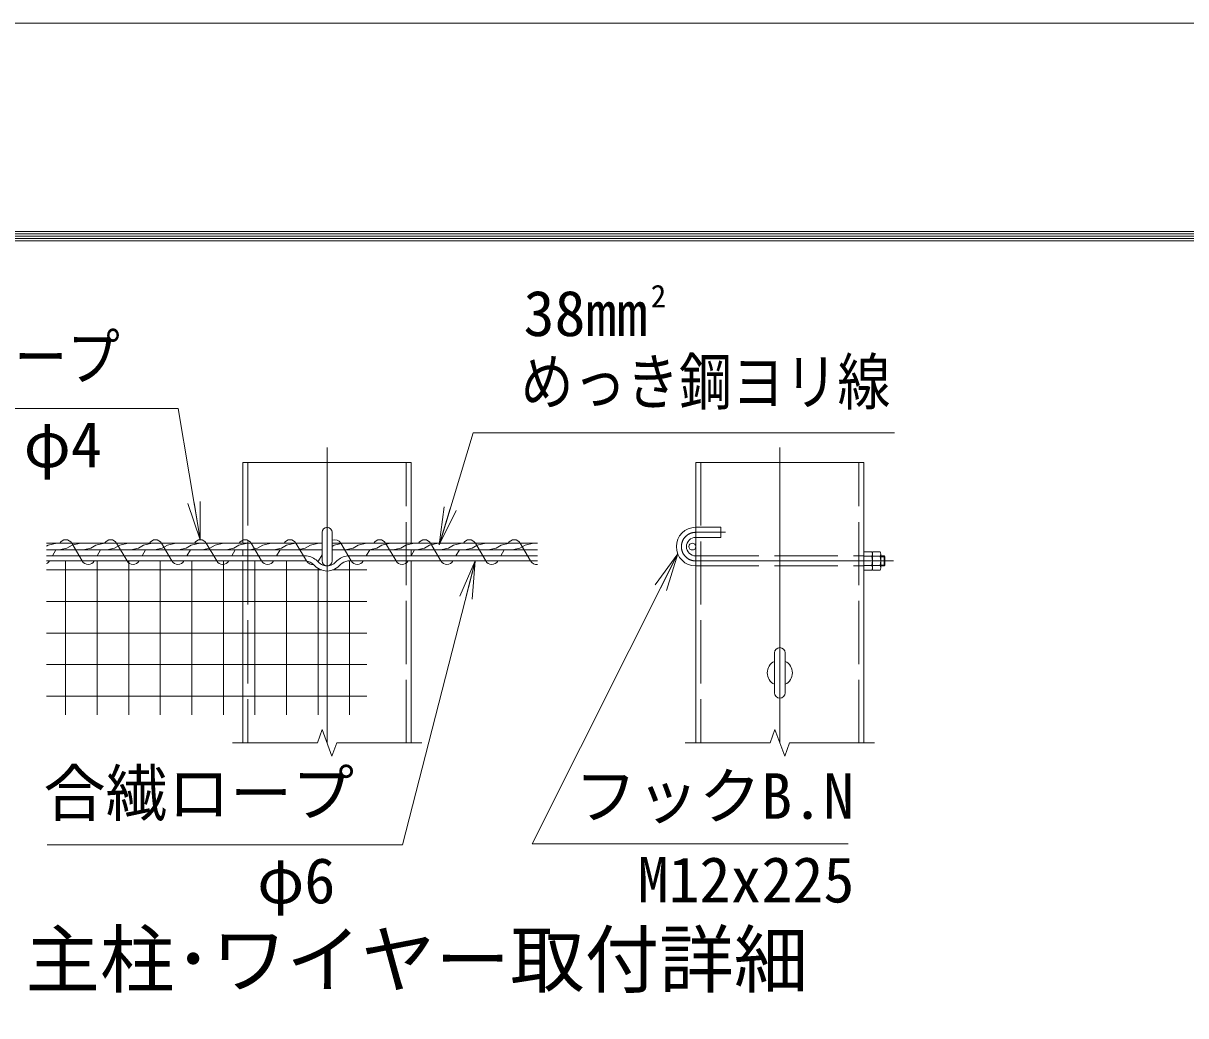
# Model space of a CAD drawing. Units: millimetres at full size; details may follow other scales. Extents: x -18900 to 18900, y -13365 to 13365.
# Drawn here: x 6210 to 11737, y 8647 to 13365 of the extents above; entities that cross this region are included whole.
import ezdxf
from ezdxf.enums import TextEntityAlignment as Align

# ---------------------------------------------------------------- set-up
doc = ezdxf.new("R2010")
doc.units = ezdxf.units.MM
doc.header["$LTSCALE"] = 50
doc.linetypes.add('DASHED', pattern=[7.5, 6, -1.5])
doc.linetypes.add('USER1', pattern=[50.8, 31.75, -6.35, 6.35, -6.35])
for name, color, linetype, lineweight in [('0-0_D-STR-TXT', 7, 'Continuous', 13), ('0-1_D-STR1', 1, 'Continuous', 18), ('0-2_D-BMK', 2, 'USER1', 13), ('0-3_D-STR3', 3, 'Continuous', 13), ('0-7_D-STR-DIM', 7, 'Continuous', 13), ('0-8_0', 7, 'Continuous', 18), ('0-A_D-TTL-TXT', 7, 'Continuous', 13), ('0-B_D-STR2', 7, 'Continuous', 13), ('0-C_D-TTL', 7, 'Continuous', 18)]:
    doc.layers.add(name, color=color, linetype=linetype, lineweight=lineweight)
doc.styles.add('ＭＳ ゴシック', font='')
doc.styles.get('ＭＳ ゴシック').set_extended_font_data('MS Gothic')

# ---------------------------------------------------------------- blocks, each defined once
blk = doc.blocks.new('_Open')
at = {"layer": '0-8_0'}
blk.add_line((-50, 8.33), (0, 0), dxfattribs=at)
blk.add_lwpolyline([(-50, -8.33), (0, 0), (-50, 0)], dxfattribs=at)

msp = doc.modelspace()

# ---------------------------------------------------------------- linework, layer by layer
at = {"layer": '0-0_D-STR-TXT'}
for points in [[(4928.11, 11533.01), (6946.99, 11533.01), (7051.37, 10911.66)], [(10353.06, 11418.14), (8349.03, 11418.14), (8188.55, 10887.63)], [(10132.55, 9464.14), (8628.77, 9464.14), (9320.9, 10840.61)], [(6322.99, 9459.95), (8012.94, 9459.95), (8358.79, 10806.99)]]:
    msp.add_lwpolyline(points, dxfattribs=at)
at = {"layer": '0-1_D-STR1', "linetype": 'DASHED'}
for p, q in [((7278.36, 11276.92), (7278.36, 9943.59)), ((8030.36, 9943.59), (8030.36, 11276.92)), ((9431.07, 11276.92), (9431.07, 9943.59)), ((10183.07, 9943.59), (10183.07, 11276.92))]:
    msp.add_line(p, q, dxfattribs=at)
at = {"layer": '0-1_D-STR1'}
for p, q in [((8054.36, 10892.92), (8054.36, 11276.92)), ((9407.07, 9943.59), (9407.07, 11276.92)), ((7254.36, 10860.92), (7254.36, 10832.92)), ((8054.36, 10832.92), (8054.36, 10860.92)), ((7254.36, 10808.92), (7254.36, 9943.59)), ((8054.36, 9943.59), (8054.36, 10808.92))]:
    msp.add_line(p, q, dxfattribs=at)
for points in [[(8054.36, 11276.92), (7254.36, 11276.92), (7254.36, 10892.92)], [(9407.07, 11276.92), (10207.07, 11276.92), (10207.07, 9943.59)]]:
    msp.add_lwpolyline(points, dxfattribs=at)
at = {"layer": '0-2_D-BMK'}
for p, q in [((7654.36, 9943.59), (7654.36, 11347.59)), ((9807.07, 9943.59), (9807.07, 11347.59)), ((9548.99, 10944.92), (9407.07, 10944.92)), ((9407.07, 10808.92), (10347.07, 10808.92))]:
    msp.add_line(p, q, dxfattribs=at)
msp.add_arc((9407.07, 10876.92), 68, 90, 270, dxfattribs=at)
at = {"layer": '0-3_D-STR3'}
for p, q in [((7630.36, 10944.92), (7630.36, 10808.92)), ((7678.36, 10944.92), (7678.36, 10808.92)), ((6321.02, 10892.92), (7630.36, 10892.92)), ((7678.36, 10892.92), (8654.36, 10892.92)), ((6321.02, 10860.92), (7630.36, 10860.92)), ((7678.36, 10860.92), (8654.36, 10860.92)), ((10207.07, 10852.72), (10207.07, 10765.12)), ((10207.07, 10852.72), (10243.87, 10852.72)), ((10247.07, 10852.72), (10247.07, 10765.12)), ((10247.07, 10852.72), (10283.87, 10852.72)), ((10247.07, 10843.39), (10247.07, 10774.46)), ((10287.07, 10843.39), (10287.07, 10774.46)), ((7557.21, 10832.92), (6321.02, 10832.92)), ((7555.53, 10808.92), (6321.02, 10808.92)), ((7751.51, 10832.92), (8654.36, 10832.92)), ((7753.18, 10808.92), (8654.36, 10808.92)), ((10207.07, 10830.82), (10243.87, 10830.82)), ((10207.07, 10787.02), (10243.87, 10787.02)), ((10247.07, 10830.82), (10283.87, 10830.82)), ((10247.07, 10787.02), (10283.87, 10787.02)), ((10287.07, 10832.92), (10303.29, 10832.92)), ((10287.07, 10829.14), (10307.07, 10829.14)), ((10287.07, 10784.92), (10303.29, 10784.92)), ((10307.07, 10829.14), (10303.29, 10832.92)), ((10303.29, 10832.92), (10303.29, 10784.92)), ((10307.07, 10829.14), (10307.07, 10788.71)), ((10207.07, 10765.12), (10243.87, 10765.12)), ((10247.07, 10765.12), (10283.87, 10765.12)), ((9782.07, 10181.92), (9782.07, 10371.92)), ((9832.07, 10181.92), (9832.07, 10371.92))]:
    msp.add_line(p, q, dxfattribs=at)
at = {"layer": '0-3_D-STR3', "linetype": 'DASHED'}
for p, q in [((9407.07, 10968.92), (9527.07, 10968.92)), ((9527.07, 10968.92), (9527.07, 10920.92)), ((9407.07, 10920.92), (9527.07, 10920.92)), ((9407.07, 10832.92), (10207.07, 10832.92)), ((9407.07, 10784.92), (10207.07, 10784.92))]:
    msp.add_line(p, q, dxfattribs=at)
at = {"layer": '0-3_D-STR3', "color": 4}
for p, q in [((6440.52, 10892.92), (6490.26, 10808.92)), ((6653.72, 10892.92), (6703.47, 10808.92)), ((6866.93, 10892.92), (6916.67, 10808.92)), ((7080.14, 10892.92), (7129.88, 10808.92)), ((7293.34, 10892.92), (7343.08, 10808.92)), ((7506.55, 10892.92), (7556.29, 10808.92)), ((7719.75, 10892.92), (7769.49, 10808.92)), ((7932.96, 10892.92), (7982.7, 10808.92)), ((8146.16, 10892.92), (8195.91, 10808.92)), ((8359.37, 10892.92), (8409.11, 10808.92)), ((8572.57, 10892.92), (8622.32, 10808.92)), ((6364.71, 10860.92), (6348.13, 10832.92)), ((6577.91, 10860.92), (6561.33, 10832.92)), ((6791.12, 10860.92), (6774.54, 10832.92)), ((7004.33, 10860.92), (6987.74, 10832.92)), ((7217.53, 10860.92), (7200.95, 10832.92)), ((7430.74, 10860.92), (7414.16, 10832.92)), ((7630.36, 10837.98), (7613.15, 10808.92)), ((7857.15, 10860.92), (7840.57, 10832.92)), ((8070.35, 10860.92), (8053.77, 10832.92)), ((8283.56, 10860.92), (8266.98, 10832.92)), ((8496.76, 10860.92), (8480.18, 10832.92))]:
    msp.add_line(p, q, dxfattribs=at)
at = {"layer": '0-3_D-STR3'}
for points in [[(6369.02, 10892.92), (6329.01, 10883.67), (6321.02, 10879.06)], [(6482.35, 10892.92), (6442.33, 10883.67), (6417.8, 10869.51), (6380.98, 10860.92)], [(6595.67, 10892.92), (6555.66, 10883.67), (6531.12, 10869.51), (6494.31, 10860.92)], [(6708.99, 10892.92), (6668.98, 10883.67), (6644.44, 10869.51), (6607.63, 10860.92)], [(6822.31, 10892.92), (6782.3, 10883.67), (6757.76, 10869.51), (6720.95, 10860.92)], [(6935.64, 10892.92), (6895.62, 10883.67), (6871.09, 10869.51), (6834.27, 10860.92)], [(7048.96, 10892.92), (7008.95, 10883.67), (6984.41, 10869.51), (6947.6, 10860.92)], [(7162.28, 10892.92), (7122.27, 10883.67), (7097.73, 10869.51), (7060.92, 10860.92)], [(7275.6, 10892.92), (7235.59, 10883.67), (7211.05, 10869.51), (7174.24, 10860.92)], [(7388.93, 10892.92), (7348.91, 10883.67), (7324.38, 10869.51), (7287.56, 10860.92)], [(7502.25, 10892.92), (7462.23, 10883.67), (7437.7, 10869.51), (7400.88, 10860.92)], [(7615.57, 10892.92), (7575.56, 10883.67), (7551.02, 10869.51), (7514.21, 10860.92)], [(7728.89, 10892.92), (7688.88, 10883.67), (7678.36, 10877.6)], [(7842.21, 10892.92), (7802.2, 10883.67), (7777.67, 10869.51), (7740.85, 10860.92)], [(7955.54, 10892.92), (7915.52, 10883.67), (7890.99, 10869.51), (7854.17, 10860.92)], [(8068.86, 10892.92), (8028.85, 10883.67), (8004.31, 10869.51), (7967.5, 10860.92)], [(8182.18, 10892.92), (8142.17, 10883.67), (8117.63, 10869.51), (8080.82, 10860.92)], [(8295.5, 10892.92), (8255.49, 10883.67), (8230.95, 10869.51), (8194.14, 10860.92)], [(8408.83, 10892.92), (8368.81, 10883.67), (8344.28, 10869.51), (8307.46, 10860.92)], [(8522.15, 10892.92), (8482.14, 10883.67), (8457.6, 10869.51), (8420.79, 10860.92)], [(8635.47, 10892.92), (8595.46, 10883.67), (8570.92, 10869.51), (8534.11, 10860.92)], [(10287.07, 10788.71), (10307.07, 10788.71), (10303.29, 10784.92)]]:
    msp.add_lwpolyline(points, dxfattribs=at)
msp.add_circle((9391.07, 10876.92), 16, dxfattribs=at)
for centre, radius, start, end in [((7654.36, 10944.92), 24, 0, 180), ((9407.07, 10876.92), 92, 90, 270), ((9407.07, 10876.92), 44, 90, 270), ((10227.15, 10841.77), 19.99, 326.78843, 33.21157), ((10267.15, 10841.77), 19.99, 326.78843, 33.21157), ((7545.78, 10745), 64.66, 47.06511, 81.32471), ((7545.78, 10745), 88.66, 46.13331, 82.59331), ((7659.32, 10852.97), 92.23, 220.94329, 266.91465), ((7659.32, 10852.97), 68.23, 220.2105, 265.8277), ((7584.72, 10824.64), 32.49, 323.06212, 331.06202), ((7654.36, 10808.92), 24, 180, 0), ((7649.39, 10852.97), 68.23, 274.1723, 319.7895), ((7649.39, 10852.97), 92.23, 273.08535, 318.90015), ((7762.94, 10745), 88.66, 97.40669, 133.86669), ((7762.94, 10745), 64.66, 98.67529, 132.93489), ((10170.54, 10808.92), 76.54, 343.37369, 16.62631), ((10227.15, 10776.07), 19.99, 326.78843, 33.21157), ((10210.54, 10808.92), 76.54, 343.37369, 16.62631), ((10267.15, 10776.07), 19.99, 326.78843, 33.21157), ((9807.07, 10371.92), 25, 0, 180), ((9807.07, 10276.92), 60, 114.62432, 245.37568), ((9807.07, 10276.92), 60, 294.62432, 65.37568), ((9807.07, 10181.92), 25, 180, 0)]:
    msp.add_arc(centre, radius, start, end, dxfattribs=at)
at = {"layer": '0-3_D-STR3', "color": 4}
for centre, start, end in [((6412.09, 10877.2), 28.93798, 151.06202), ((6625.29, 10877.2), 28.93798, 151.06202), ((6838.5, 10877.2), 28.93798, 151.06202), ((7051.71, 10877.2), 28.93798, 151.06202), ((7264.91, 10877.2), 28.93798, 151.06202), ((7478.12, 10877.2), 28.93798, 151.06202), ((7691.32, 10877.2), 28.93798, 113.52174), ((7904.53, 10877.2), 28.93798, 151.06202), ((8117.73, 10877.2), 28.93798, 151.06202), ((8330.94, 10877.2), 28.93798, 151.06202), ((8544.14, 10877.2), 28.93798, 151.06202), ((6305.49, 10824.64), 298.5737, 331.06202), ((6518.69, 10824.64), 208.93798, 331.06202), ((6731.9, 10824.64), 208.93798, 331.06202), ((6945.1, 10824.64), 208.93798, 331.06202), ((7158.31, 10824.64), 208.93798, 331.06202), ((7371.51, 10824.64), 208.93798, 331.06202), ((7584.72, 10824.64), 208.93798, 278.73734), ((7797.92, 10824.64), 208.93798, 331.06202), ((8011.13, 10824.64), 208.93798, 331.06202), ((8224.34, 10824.64), 208.93798, 331.06202), ((8437.54, 10824.64), 208.93798, 331.06202), ((8650.75, 10824.64), 208.93798, 276.37941)]:
    msp.add_arc(centre, 32.49, start, end, dxfattribs=at)
at = {"layer": '0-7_D-STR-DIM'}
for p, q in [((7631.27, 10007.02), (7608.18, 9943.59)), ((7677.44, 9880.16), (7631.27, 10007.02)), ((9783.99, 10007.02), (9760.9, 9943.59)), ((9830.16, 9880.16), (9783.99, 10007.02)), ((7204.36, 9943.59), (7608.18, 9943.59)), ((7700.53, 9943.59), (7677.44, 9880.16)), ((7700.53, 9943.59), (8104.36, 9943.59)), ((9357.07, 9943.59), (9760.9, 9943.59)), ((9853.25, 9943.59), (9830.16, 9880.16)), ((9853.25, 9943.59), (10257.07, 9943.59))]:
    msp.add_line(p, q, dxfattribs=at)
at = {"layer": '0-B_D-STR2'}
for p, q in [((6411.37, 10076.92), (6411.37, 10808.92)), ((6561.37, 10076.92), (6561.37, 10808.92)), ((6711.37, 10076.92), (6711.37, 10808.92)), ((6861.37, 10076.92), (6861.37, 10808.92)), ((7011.37, 10076.92), (7011.37, 10808.92)), ((7161.37, 10076.92), (7161.37, 10808.92)), ((7311.37, 10076.92), (7311.37, 10808.92)), ((7461.37, 10076.92), (7461.37, 10808.92)), ((7761.37, 10076.92), (7761.37, 10808.92)), ((6321.02, 10765.94), (7628.8, 10765.94)), ((7611.37, 10076.92), (7611.37, 10774.19)), ((7679.91, 10765.94), (7843.08, 10765.94)), ((6321.02, 10615.94), (7843.08, 10615.94)), ((6321.02, 10465.94), (7843.08, 10465.94)), ((6321.02, 10315.94), (7843.08, 10315.94)), ((6321.02, 10165.94), (7843.08, 10165.94))]:
    msp.add_line(p, q, dxfattribs=at)
at = {"layer": '0-C_D-TTL', "color": 2}
msp.add_lwpolyline([(-18900, 13365), (18900, 13365), (18900, -13365), (-18900, -13365)], close=True, dxfattribs=at)
at = {"layer": '0-C_D-TTL'}
for points in [[(-17685, 12375), (17685, 12375), (17685, -12375), (-17685, -12375)], [(-17673.75, 12363.75), (17673.75, 12363.75), (17673.75, -12363.75), (-17673.75, -12363.75)], [(-17662.5, 12352.5), (17662.5, 12352.5), (17662.5, -12352.5), (-17662.5, -12352.5)], [(-17651.25, 12341.25), (17651.25, 12341.25), (17651.25, -12341.25), (-17651.25, -12341.25)], [(-17640, 12330), (17640, 12330), (17640, -12330), (-17640, -12330)]]:
    msp.add_lwpolyline(points, close=True, dxfattribs=at)

# ---------------------------------------------------------------- block references
at = {"layer": '0-0_D-STR-TXT', "xscale": 3.6, "yscale": 3.6}
for p, rotation in [((7051.71, 10909.69), 279.5368), ((8187.97, 10885.72), 253.16926), ((9321.79, 10842.4), 63.30557), ((8359.28, 10808.92), 75.60044)]:
    msp.add_blockref('_Open', p, dxfattribs=dict(at, rotation=rotation))

# ---------------------------------------------------------------- texts
at = {"layer": '0-0_D-STR-TXT', "style": 'ＭＳ ゴシック'}
for s, height, p in [('2', 108.1, (9193.31, 11981.37)), ('38mm', 216.6, (8588.47, 11812.94)), ('φ4', 216.6, (6212.09, 11189.18)), ('合繊ロープ', 216.6, (6305.86, 9532)), ('フックB.N', 216.6, (8831.66, 9517.92)), ('M12x225', 216.6, (9130.46, 9120.31)), ('φ6', 216.6, (7322.36, 9116.12))]:
    msp.add_text(s, height=height, dxfattribs=at).set_placement(p, align=Align.BOTTOM_LEFT)
at = {"layer": '0-0_D-STR-TXT', "style": 'ＭＳ ゴシック', "width": 0.85}
for s, p in [('合繊巻付ロープ', (4910.98, 11605.06)), ('めっき鋼ヨリ線', (8574.76, 11487.34))]:
    msp.add_text(s, height=216.6, dxfattribs=at).set_placement(p, align=Align.BOTTOM_LEFT)
at = {"layer": '0-A_D-TTL-TXT', "style": 'ＭＳ ゴシック'}
msp.add_text('主柱･ワイヤー取付詳細', height=259.9, dxfattribs=at).set_placement((6220.28, 8706.38), align=Align.BOTTOM_LEFT)

doc.saveas('drawing.dxf')
